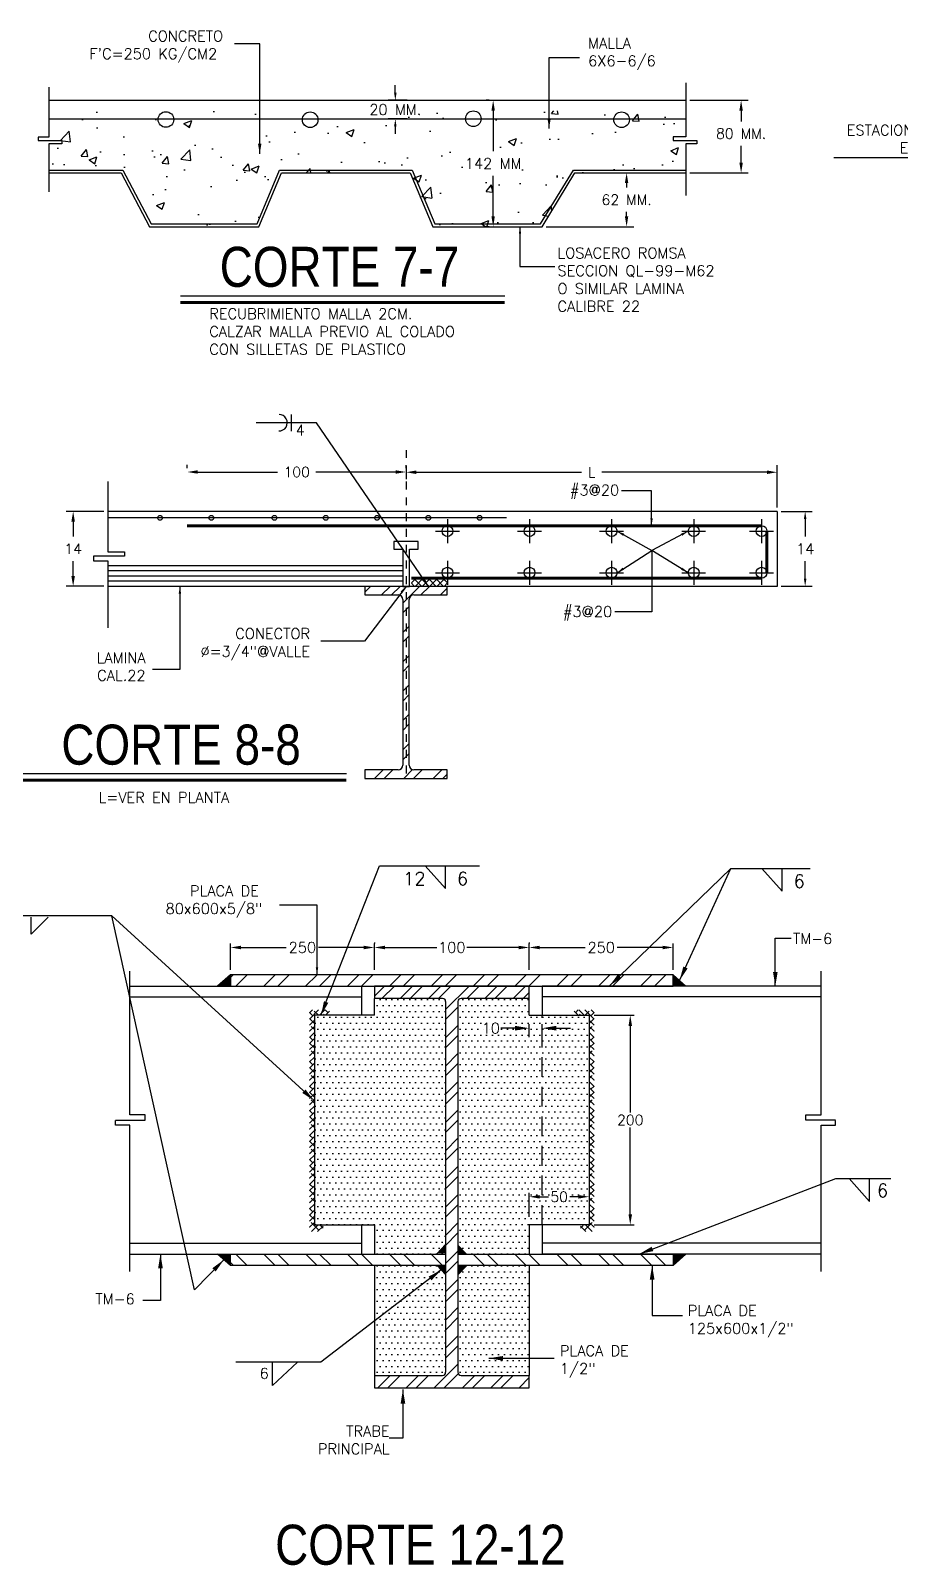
# Model space of a CAD drawing. Header units: millimetres. Extents: x -478 to -58, y -79 to 80.
# Drawn here: x -370.55 to -359.53, y 34.34 to 53.79 of the extents above; entities that cross this region are included whole.
import ezdxf

# ---------------------------------------------------------------- set-up
doc = ezdxf.new("R2010")
doc.units = ezdxf.units.MM
doc.header["$MEASUREMENT"] = 0
doc.linetypes.add('DASHED2', pattern=[0.375, 0.25, -0.125])
doc.linetypes.add('DOT', pattern=[0.25, 0, -0.25])
doc.layers.get('Defpoints').update_dxf_attribs({"color": 71})
for name, color, linetype in [('ACERO', 40, 'Continuous'), ('L1', 1, 'Continuous'), ('MUROS', 4, 'Continuous'), ('PROY', 2, 'DASHED2'), ('texto', 5, 'Continuous')]:
    doc.layers.add(name, color=color, linetype=linetype)
doc.styles.add('GRAN', font='swissck.ttf', dxfattribs={"height": 0.3})
doc.styles.add('PEQ', font='simplex.shx', dxfattribs={"height": 0.09})
doc.styles.add('ROMANS', font='simplex.shx')
doc.dimstyles.new('STANDARD$0', dxfattribs={"dimtxt": 0.135, "dimasz": 0.095, "dimexe": 0.09, "dimexo": 0.05, "dimgap": 0.09, "dimtad": 0, "dimtih": 1, "dimtoh": 1, "dimdec": 0, "dimlfac": 100, "dimzin": 0, "dimdsep": 46, "dimtxsty": 'ROMANS', "dimcen": 0.09, "dimclrd": 1, "dimclre": 1, "dimclrt": 5, "dimadec": 0, "dimazin": 0, "dimtfac": 1, "dimtdec": 0, "dimtofl": 0, "dimtmove": 0, "dimatfit": 1, "dimfxl": 1, "dimtolj": 1, "dimtzin": 0, "dimarcsym": 0})
doc.dimstyles.new('STANDARD$7', dxfattribs={"dimtxt": 0.6, "dimasz": 0.09, "dimexe": 0.18, "dimexo": 0.0625, "dimgap": 0.09, "dimtad": 0, "dimtih": 1, "dimtoh": 1, "dimzin": 0, "dimdsep": 46, "dimtxsty": 'PEQ', "dimcen": 0.09, "dimclrd": 1, "dimclre": 1, "dimadec": 0, "dimazin": 0, "dimtfac": 1, "dimtdec": 4, "dimtofl": 0, "dimtmove": 0, "dimatfit": 1, "dimfxl": 1, "dimtolj": 1, "dimtzin": 0, "dimarcsym": 0})
pattern_1 = [(0, (-11.487156, -1.01464), (0.0375, 0.075), [0, -0.075])]

# ---------------------------------------------------------------- blocks, each defined once
blk = doc.blocks.new('*D181')
at = {"layer": 'Defpoints', "color": 0}
for p in [(-362.248, 52.91), (-362.248, 51.99), (-361.55, 51.99)]:
    blk.add_point(p, dxfattribs=at)
at = {"layer": 'texto', "color": 1, "lineweight": -2}
for p, q in [((-362.198, 52.91), (-361.46, 52.91)), ((-361.55, 52.78), (-361.55, 52.643)), ((-361.55, 52.12), (-361.55, 52.333)), ((-362.198, 51.99), (-361.46, 51.99))]:
    blk.add_line(p, q, dxfattribs=at)
at = {"layer": 'texto', "color": 1}
for points in [[(-361.572, 52.78), (-361.528, 52.78), (-361.55, 52.91)], [(-361.572, 52.12), (-361.528, 52.12), (-361.55, 51.99)]]:
    blk.add_solid(points, dxfattribs=at)
at = {"layer": 'texto', "insert": (-361.55, 52.488), "char_height": 0.09, "attachment_point": 5, "style": 'PEQ'}
blk.add_mtext('\\A1;{\\H1.4444x;80 MM.}', dxfattribs=at)
blk = doc.blocks.new('*D182')
at = {"layer": 'Defpoints', "color": 0}
for p in [(-365.932, 52.91), (-365.734, 52.91), (-365.734, 52.674)]:
    blk.add_point(p, dxfattribs=at)
at = {"layer": 'texto', "color": 1, "lineweight": -2}
for p, q in [((-365.932, 53.005), (-365.932, 53.1)), ((-365.784, 52.91), (-366.022, 52.91)), ((-365.784, 52.674), (-366.022, 52.674)), ((-365.932, 52.579), (-365.932, 52.484))]:
    blk.add_line(p, q, dxfattribs=at)
at = {"layer": 'texto', "color": 1}
for points in [[(-365.948, 53.005), (-365.916, 53.005), (-365.932, 52.91)], [(-365.948, 52.579), (-365.916, 52.579), (-365.932, 52.674)]]:
    blk.add_solid(points, dxfattribs=at)
at = {"layer": 'texto', "color": 5, "insert": (-365.932, 52.792), "char_height": 0.135, "attachment_point": 5, "style": 'ROMANS'}
blk.add_mtext('\\A1;20 MM.', dxfattribs=at)
blk = doc.blocks.new('*D183')
at = {"layer": 'Defpoints', "color": 0}
for p in [(-363.656, 51.99), (-364.071, 51.308), (-363.001, 51.308)]:
    blk.add_point(p, dxfattribs=at)
at = {"layer": 'texto', "color": 1, "lineweight": -2}
for p, q in [((-363.606, 51.99), (-362.911, 51.99)), ((-363.001, 51.86), (-363.001, 51.804)), ((-363.001, 51.438), (-363.001, 51.494)), ((-364.021, 51.308), (-362.911, 51.308))]:
    blk.add_line(p, q, dxfattribs=at)
at = {"layer": 'texto', "color": 1}
for points in [[(-363.023, 51.86), (-362.98, 51.86), (-363.001, 51.99)], [(-363.023, 51.438), (-362.98, 51.438), (-363.001, 51.308)]]:
    blk.add_solid(points, dxfattribs=at)
at = {"layer": 'texto', "insert": (-363.001, 51.649), "char_height": 0.09, "attachment_point": 5, "style": 'PEQ'}
blk.add_mtext('\\A1;{\\H1.4444x;62 MM.}', dxfattribs=at)
blk = doc.blocks.new('*D219')
at = {"layer": 'Defpoints', "color": 0}
for p in [(-364.692, 52.91), (-364.692, 52.91), (-364.692, 51.308)]:
    blk.add_point(p, dxfattribs=at)
at = {"layer": 'texto', "color": 1, "lineweight": -2}
for p, q in [((-364.742, 52.91), (-364.782, 52.91)), ((-364.692, 52.78), (-364.692, 52.267)), ((-364.692, 51.438), (-364.692, 51.952)), ((-364.742, 51.308), (-364.782, 51.308))]:
    blk.add_line(p, q, dxfattribs=at)
at = {"layer": 'texto', "color": 1}
for points in [[(-364.714, 52.78), (-364.671, 52.78), (-364.692, 52.91)], [(-364.714, 51.438), (-364.671, 51.438), (-364.692, 51.308)]]:
    blk.add_solid(points, dxfattribs=at)
at = {"layer": 'texto', "insert": (-364.692, 52.109), "char_height": 0.09, "attachment_point": 5, "style": 'PEQ'}
blk.add_mtext('\\A1;{\\H1.5x;142 MM}', dxfattribs=at)
blk = doc.blocks.new('*D238')
at = {"layer": 'Defpoints', "color": 0}
for p in [(-363.476, 41.312), (-362.955, 41.312), (-363.476, 38.655)]:
    blk.add_point(p, dxfattribs=at)
at = {"layer": 'texto', "color": 1, "lineweight": -2}
for p, q in [((-363.413, 41.312), (-362.905, 41.312)), ((-362.955, 41.177), (-362.955, 40.079)), ((-362.955, 38.79), (-362.955, 39.889)), ((-363.413, 38.655), (-362.905, 38.655))]:
    blk.add_line(p, q, dxfattribs=at)
at = {"layer": 'texto', "color": 1}
for points in [[(-362.977, 41.177), (-362.932, 41.177), (-362.955, 41.312)], [(-362.977, 38.79), (-362.932, 38.79), (-362.955, 38.655)]]:
    blk.add_solid(points, dxfattribs=at)
at = {"layer": 'texto', "insert": (-362.955, 39.984), "char_height": 0.09, "attachment_point": 5, "style": 'PEQ'}
blk.add_mtext('\\A1;{\\H1.4444x;200}', dxfattribs=at)
blk = doc.blocks.new('*D239')
at = {"layer": 'Defpoints', "color": 0}
for p in [(-363.476, 39.272), (-363.476, 39.011), (-364.236, 38.695)]:
    blk.add_point(p, dxfattribs=at)
at = {"layer": 'texto', "color": 1, "lineweight": -2}
for p, q in [((-363.476, 39.21), (-363.476, 38.961)), ((-364.236, 38.758), (-364.236, 39.061)), ((-364.101, 39.011), (-363.991, 39.011)), ((-363.611, 39.011), (-363.72, 39.011))]:
    blk.add_line(p, q, dxfattribs=at)
at = {"layer": 'texto', "color": 1}
for points in [[(-364.101, 39.033), (-364.101, 38.988), (-364.236, 39.011)], [(-363.611, 39.033), (-363.611, 38.988), (-363.476, 39.011)]]:
    blk.add_solid(points, dxfattribs=at)
at = {"layer": 'texto', "insert": (-363.856, 39.011), "char_height": 0.09, "attachment_point": 5, "style": 'PEQ'}
blk.add_mtext('\\A1;{\\H1.4444x;50}', dxfattribs=at)
blk = doc.blocks.new('*D240')
at = {"layer": 'Defpoints', "color": 0}
for p in [(-364.071, 41.148), (-364.236, 40.973), (-364.071, 40.973)]:
    blk.add_point(p, dxfattribs=at)
at = {"layer": 'texto', "color": 1, "lineweight": -2}
for p, q in [((-364.416, 41.148), (-364.596, 41.148)), ((-364.236, 41.036), (-364.236, 41.198)), ((-364.071, 41.036), (-364.071, 41.198)), ((-363.891, 41.148), (-363.711, 41.148))]:
    blk.add_line(p, q, dxfattribs=at)
at = {"layer": 'texto', "color": 1}
for points in [[(-364.416, 41.178), (-364.416, 41.118), (-364.236, 41.148)], [(-363.891, 41.178), (-363.891, 41.118), (-364.071, 41.148)]]:
    blk.add_solid(points, dxfattribs=at)
at = {"layer": 'texto', "insert": (-364.722, 41.148), "char_height": 0.09, "attachment_point": 5, "style": 'PEQ'}
blk.add_mtext('\\A1;{\\H1.5x;10}', dxfattribs=at)
blk = doc.blocks.new('*D241')
at = {"layer": 'Defpoints', "color": 0}
for p in [(-368.022, 42.171), (-368.022, 41.826), (-366.198, 41.826)]:
    blk.add_point(p, dxfattribs=at)
at = {"layer": 'texto', "color": 1, "lineweight": -2}
for p, q in [((-368.022, 41.888), (-368.022, 42.221)), ((-366.198, 41.888), (-366.198, 42.221)), ((-367.887, 42.171), (-367.314, 42.171)), ((-366.333, 42.171), (-366.907, 42.171))]:
    blk.add_line(p, q, dxfattribs=at)
at = {"layer": 'texto', "color": 1}
for points in [[(-367.887, 42.193), (-367.887, 42.148), (-368.022, 42.171)], [(-366.333, 42.193), (-366.333, 42.148), (-366.198, 42.171)]]:
    blk.add_solid(points, dxfattribs=at)
at = {"layer": 'texto', "insert": (-367.11, 42.171), "char_height": 0.09, "attachment_point": 5, "style": 'PEQ'}
blk.add_mtext('\\A1;{\\H1.5x;250}', dxfattribs=at)
blk = doc.blocks.new('*D242')
at = {"layer": 'Defpoints', "color": 0}
for p in [(-362.411, 42.171), (-364.236, 41.826), (-362.411, 41.826)]:
    blk.add_point(p, dxfattribs=at)
at = {"layer": 'texto', "color": 1, "lineweight": -2}
for p, q in [((-364.236, 41.888), (-364.236, 42.221)), ((-362.411, 41.888), (-362.411, 42.221)), ((-364.101, 42.171), (-363.527, 42.171)), ((-362.546, 42.171), (-363.12, 42.171))]:
    blk.add_line(p, q, dxfattribs=at)
at = {"layer": 'texto', "color": 1}
for points in [[(-364.101, 42.193), (-364.101, 42.148), (-364.236, 42.171)], [(-362.546, 42.193), (-362.546, 42.148), (-362.411, 42.171)]]:
    blk.add_solid(points, dxfattribs=at)
at = {"layer": 'texto', "insert": (-363.323, 42.171), "char_height": 0.09, "attachment_point": 5, "style": 'PEQ'}
blk.add_mtext('\\A1;{\\H1.5x;250}', dxfattribs=at)
blk = doc.blocks.new('*D243')
at = {"layer": 'Defpoints', "color": 0}
for p in [(-366.198, 42.171), (-364.236, 42.171), (-364.236, 42.171)]:
    blk.add_point(p, dxfattribs=at)
at = {"layer": 'texto', "color": 1, "lineweight": -2}
for p, q in [((-366.198, 42.233), (-366.198, 42.221)), ((-364.236, 42.233), (-364.236, 42.221)), ((-366.063, 42.171), (-365.407, 42.171)), ((-364.371, 42.171), (-365.026, 42.171))]:
    blk.add_line(p, q, dxfattribs=at)
at = {"layer": 'texto', "color": 1}
for points in [[(-366.063, 42.193), (-366.063, 42.148), (-366.198, 42.171)], [(-364.371, 42.193), (-364.371, 42.148), (-364.236, 42.171)]]:
    blk.add_solid(points, dxfattribs=at)
at = {"layer": 'texto', "insert": (-365.217, 42.171), "char_height": 0.09, "attachment_point": 5, "style": 'PEQ'}
blk.add_mtext('\\A1;{\\H1.5x;100}', dxfattribs=at)
blk = doc.blocks.new('VAR')
at = {"layer": 'ACERO', "color": 4}
for p, q in [((-0.121, 0), (0.121, 0)), ((0, 0.121), (0, -0.121))]:
    blk.add_line(p, q, dxfattribs=at)
at = {"layer": 'ACERO'}
blk.add_circle((0, 0), 0.0548, dxfattribs=at)
blk = doc.blocks.new('*D343')
at = {"layer": 'Defpoints', "color": 0}
for p in [(-365.796, 48.26), (-368.568, 48.198), (-365.796, 48.198)]:
    blk.add_point(p, dxfattribs=at)
at = {"layer": 'texto', "color": 1, "lineweight": -2}
for p, q in [((-368.568, 48.248), (-368.568, 48.288)), ((-368.438, 48.198), (-367.427, 48.198)), ((-365.926, 48.198), (-366.938, 48.198)), ((-365.796, 48.21), (-365.796, 48.108))]:
    blk.add_line(p, q, dxfattribs=at)
at = {"layer": 'texto', "color": 1}
for points in [[(-368.438, 48.22), (-368.438, 48.177), (-368.568, 48.198)], [(-365.926, 48.22), (-365.926, 48.177), (-365.796, 48.198)]]:
    blk.add_solid(points, dxfattribs=at)
at = {"layer": 'texto', "insert": (-367.182, 48.198), "char_height": 0.09, "attachment_point": 5, "style": 'PEQ'}
blk.add_mtext('\\A1;{\\H1.4444x;100}', dxfattribs=at)
blk = doc.blocks.new('*D345')
at = {"layer": 'Defpoints', "color": 0}
for p in [(-370.015, 47.699), (-369.576, 47.699), (-369.576, 46.749)]:
    blk.add_point(p, dxfattribs=at)
at = {"layer": 'texto', "color": 1, "lineweight": -2}
for p, q in [((-369.626, 47.699), (-370.105, 47.699)), ((-370.015, 47.569), (-370.015, 47.379)), ((-370.015, 46.879), (-370.015, 47.069)), ((-369.626, 46.749), (-370.105, 46.749))]:
    blk.add_line(p, q, dxfattribs=at)
at = {"layer": 'texto', "color": 1}
for points in [[(-370.037, 47.569), (-369.993, 47.569), (-370.015, 47.699)], [(-370.037, 46.879), (-369.993, 46.879), (-370.015, 46.749)]]:
    blk.add_solid(points, dxfattribs=at)
at = {"layer": 'texto', "insert": (-370.015, 47.224), "char_height": 0.09, "attachment_point": 5, "style": 'PEQ'}
blk.add_mtext('\\A1;{\\H1.4444x;14}', dxfattribs=at)
blk = doc.blocks.new('*D344')
at = {"layer": 'Defpoints', "color": 0}
for p in [(-365.796, 48.195), (-361.092, 48.195), (-361.092, 47.699)]:
    blk.add_point(p, dxfattribs=at)
at = {"layer": 'texto', "color": 1, "lineweight": -2}
for p, q in [((-365.796, 48.245), (-365.796, 48.285)), ((-361.092, 47.749), (-361.092, 48.285)), ((-365.666, 48.195), (-363.571, 48.195)), ((-361.222, 48.195), (-363.317, 48.195))]:
    blk.add_line(p, q, dxfattribs=at)
at = {"layer": 'texto', "color": 1}
for points in [[(-365.666, 48.217), (-365.666, 48.173), (-365.796, 48.195)], [(-361.222, 48.217), (-361.222, 48.173), (-361.092, 48.195)]]:
    blk.add_solid(points, dxfattribs=at)
at = {"layer": 'texto', "insert": (-363.444, 48.195), "char_height": 0.09, "attachment_point": 5, "style": 'PEQ'}
blk.add_mtext('\\A1;{\\H1.4444x;L}', dxfattribs=at)
blk = doc.blocks.new('*D346')
at = {"layer": 'Defpoints', "color": 0}
for p in [(-361.092, 47.699), (-360.738, 47.699), (-361.092, 46.749)]:
    blk.add_point(p, dxfattribs=at)
at = {"layer": 'L1', "color": 1, "lineweight": -2}
for p, q in [((-361.042, 47.699), (-360.648, 47.699)), ((-360.738, 47.604), (-360.738, 47.381)), ((-360.738, 46.844), (-360.738, 47.066)), ((-361.042, 46.749), (-360.648, 46.749))]:
    blk.add_line(p, q, dxfattribs=at)
at = {"layer": 'L1', "color": 1}
for points in [[(-360.754, 47.604), (-360.722, 47.604), (-360.738, 47.699)], [(-360.754, 46.844), (-360.722, 46.844), (-360.738, 46.749)]]:
    blk.add_solid(points, dxfattribs=at)
at = {"layer": 'L1', "color": 5, "insert": (-360.738, 47.224), "char_height": 0.135, "attachment_point": 5, "style": 'ROMANS'}
blk.add_mtext('\\A1;14', dxfattribs=at)

msp = doc.modelspace()

# ---------------------------------------------------------------- hatches: boundary and pattern name
at = {"layer": 'L1'}
h = msp.add_hatch(dxfattribs=at)
h.set_pattern_fill('AR-CONC', color=3, scale=0.143096, style=0)
h.set_pattern_definition([(50, (-418.7617, -71.6609), (1.0263683, -0.0897956), [0.107322, -1.180539]), (355, (-418.7617, -71.6609), (-0.198547, 1.0763544), [0.0858574, -0.9444315]), (100.4514, (-418.6762, -71.6684), (0.827822, 0.986558), [0.0912095, -1.003304]), (46.1842, (-418.7617, -71.3747), (1.527176, -0.23685), [0.160983, -1.770809]), (96.6356, (-418.6344, -71.3945), (1.337462, 1.39392), [0.136814, -1.504956]), (351.1842, (-418.7617, -71.3747), (1.33746, 1.393922), [0.128786, -1.416647]), (21, (-418.6186, -71.4463), (0.854148, -0.57613), [0.107322, -1.180539]), (326, (-418.6186, -71.4463), (0.348174, 1.037658), [0.0858574, -0.9444315]), (71.4514, (-418.5474, -71.4943), (1.202322, 0.461527), [0.0912095, -1.003304]), (37.5, (-418.7617, -71.6609), (0.0174002, 0.4763567), [0, -0.9329838, 0, -0.958741, 0, -0.948009]), (7.5, (-418.7617, -71.6609), (0.3764411, 0.5643861), [0, -0.5466255, 0, -0.9115195, 0, -0.3613166]), (327.5, (-419.0808, -71.6609), (0.7638768, -0.032275), [0, -0.3577392, 0, -1.1161463, 0, -1.4810403]), (317.5, (-419.2239, -71.6609), (0.8345142, 0.143246), [0, -0.465061, 0, -0.7412356, 0, -1.0517532])])
h.paths.add_polyline_path([(-362.24846, 52.77724), (-370.32119, 52.77724), (-370.32119, 52.02507), (-369.40519, 51.99021), (-369.04746, 51.3079), (-367.66101, 51.3079), (-367.37482, 51.99021), (-365.74353, 51.99021), (-365.45734, 51.3079), (-364.07088, 51.3079), (-363.65579, 51.99021), (-362.24846, 51.99021)])
h = msp.add_hatch(dxfattribs=at)
h.set_pattern_fill('ANSI32', color=256, scale=0.702, angle=90, style=0)
h.set_pattern_definition([(45, (-876.28937, 11.0037), (0.18614586, -0.18614586), []), (45, (-876.28937, 11.1278), (0.18614586, -0.18614586), [])])
h.paths.add_polyline_path([(-365.69708, 46.6398, 0.41421356), (-365.75558, 46.5813), (-365.75558, 44.48236, 0.41421356), (-365.69708, 44.42386), (-365.27536, 44.42386), (-365.27536, 44.31483), (-366.31748, 44.31483), (-366.31748, 44.42386), (-365.89576, 44.42386, 0.41421356), (-365.83726, 44.48236), (-365.83726, 46.5813, 0.41421356), (-365.89576, 46.6398), (-366.31748, 46.6398), (-366.31748, 46.74882), (-365.27536, 46.74882), (-365.27536, 46.6398)])
h = msp.add_hatch(dxfattribs=at)
h.set_pattern_fill('ANSI37', color=256, scale=0.52, style=0)
h.set_pattern_definition([(135, (-824.845055, -19.62335), (0.045961941, 0.045961941), []), (45, (-824.845055, -19.62335), (0.045961941, -0.045961941), [])])
h.paths.add_polyline_path([(-365.27536, 46.74882), (-365.72863, 46.74882), (-365.72863, 46.85282), (-365.27536, 46.85282)])
for points in [[(-368.0224, 41.82595), (-368.0224, 41.68204), (-368.1847, 41.68204)], [(-362.41107, 41.82595), (-362.41107, 41.68204), (-362.24876, 41.68204)], [(-365.29523, 38.29253), (-365.40343, 38.29253), (-365.29523, 38.40636)], [(-365.13808, 38.285), (-365.02987, 38.285), (-365.13808, 38.39882)], [(-368.0224, 38.1413), (-368.0224, 38.28522), (-368.1847, 38.28522)], [(-365.29523, 38.1413), (-365.40343, 38.1413), (-365.29523, 38.02748)], [(-365.13808, 38.13377), (-365.02987, 38.13377), (-365.13808, 38.01994)], [(-362.41107, 38.1413), (-362.41107, 38.28522), (-362.24876, 38.28522)]]:
    msp.add_hatch(color=256, dxfattribs=at).paths.add_polyline_path(points)
h = msp.add_hatch(dxfattribs=at)
h.set_pattern_fill('ANSI32', color=256, style=0)
h.set_pattern_definition([(45, (-11.48716, -1.01464), (-0.26516504, 0.26516504), []), (45, (-11.31038, -1.01464), (-0.26516504, 0.26516504), [])])
h.paths.add_polyline_path([(-362.41107, 41.68204), (-362.41107, 41.82595), (-368.0224, 41.82595), (-368.0224, 41.68204)])
h = msp.add_hatch(dxfattribs=at)
h.set_pattern_fill('STEEL', color=256, scale=2.024, style=0)
h.set_pattern_definition([(45, (-11.48716, -1.01464), (-0.17889802, 0.17889802), []), (45, (-11.48716, -0.88814), (-0.17889802, 0.17889802), [])])
h.paths.add_polyline_path([(-364.23557, 41.68204), (-366.19789, 41.68204), (-366.19789, 41.52505), (-365.33447, 41.52505, -0.41421356), (-365.29523, 41.4858), (-365.29523, 36.78609, -0.41421356), (-365.33447, 36.74685), (-366.19789, 36.74685), (-366.19789, 36.58986), (-364.23557, 36.58986), (-364.23557, 36.74685), (-365.09899, 36.74685, -0.41421356), (-365.13824, 36.78609), (-365.13824, 41.4858, -0.41421356), (-365.09899, 41.52505), (-364.23557, 41.52505)])
h = msp.add_hatch(dxfattribs=at)
h.set_pattern_fill('DOTS', color=256, scale=1.2, style=0)
h.set_pattern_definition(pattern_1)
edge = h.paths.add_edge_path()
edge.add_line((-365.29523, 38.1413), (-366.19789, 38.1413))
edge.add_line((-366.19789, 38.1413), (-366.19789, 36.74685))
edge.add_line((-366.19789, 36.74685), (-365.33447, 36.74685))
edge.add_arc((-365.33447, 36.78609), 0.03925, 270, 360)
edge.add_line((-365.29523, 36.78609), (-365.29523, 38.1413))
edge = h.paths.add_edge_path()
edge.add_line((-366.19789, 38.28522), (-365.29523, 38.28522))
edge.add_line((-365.29523, 38.28522), (-365.29523, 41.4858))
edge.add_arc((-365.33447, 41.4858), 0.03925, 0, 90)
edge.add_line((-365.33447, 41.52505), (-366.19789, 41.52505))
edge.add_line((-366.19789, 41.52505), (-366.19789, 41.3122))
edge.add_line((-366.19789, 41.3122), (-366.95793, 41.3122))
edge.add_line((-366.95793, 41.3122), (-366.95793, 38.65506))
edge.add_line((-366.95793, 38.65506), (-366.19789, 38.65506))
edge.add_line((-366.19789, 38.65506), (-366.19789, 38.28522))
h = msp.add_hatch(dxfattribs=at)
h.set_pattern_fill('DOTS', color=256, scale=1.2, style=0)
h.set_pattern_definition(pattern_1)
h.paths.add_polyline_path([(-363.47554, 41.3122), (-364.07133, 41.3122), (-364.07133, 38.65506), (-363.47554, 38.65506)])
edge = h.paths.add_edge_path()
edge.add_line((-364.23557, 38.1413), (-365.13824, 38.1413))
edge.add_line((-365.13824, 38.1413), (-365.13824, 36.78609))
edge.add_arc((-365.09899, 36.78609), 0.03925, 180, 270)
edge.add_line((-365.09899, 36.74685), (-364.23557, 36.74685))
edge.add_line((-364.23557, 36.74685), (-364.23557, 38.1413))
edge = h.paths.add_edge_path()
edge.add_line((-365.13824, 38.28522), (-364.23557, 38.28522))
edge.add_line((-364.23557, 38.28522), (-364.23557, 38.65506))
edge.add_line((-364.23557, 38.65506), (-364.07133, 38.65506))
edge.add_line((-364.07133, 38.65506), (-364.07133, 41.3122))
edge.add_line((-364.07133, 41.3122), (-364.23557, 41.3122))
edge.add_line((-364.23557, 41.3122), (-364.23557, 41.52505))
edge.add_line((-364.23557, 41.52505), (-365.09899, 41.52505))
edge.add_arc((-365.09899, 41.4858), 0.03925, 90, 180)
edge.add_line((-365.13824, 41.4858), (-365.13824, 38.28522))
h = msp.add_hatch(dxfattribs=at)
h.set_pattern_fill('ANSI32', color=256, style=0)
h.set_pattern_definition([(315, (-11.48716, 80.9819), (-0.26516504, -0.26516504), []), (315, (-11.31038, 80.9819), (-0.26516504, -0.26516504), [])])
h.paths.add_polyline_path([(-365.13824, 38.28522), (-365.13824, 38.1413), (-362.41107, 38.1413), (-362.41107, 38.28522)])
h.paths.add_polyline_path([(-365.29523, 38.1413), (-365.29523, 38.28522), (-368.0224, 38.28522), (-368.0224, 38.1413)])
at = {"layer": 'texto'}
h = msp.add_hatch(dxfattribs=at)
h.set_pattern_fill('ANSI38', color=256, scale=0.017296, style=0)
h.set_pattern_definition([(45, (-4049.229536, -2253.56804), (-0.0388316611, 0.0388316611), []), (135, (-4049.229536, -2253.56804), (-0.1164949832, 0.0388316611), [0.1372906544, -0.0823743926])])
h.paths.add_polyline_path([(-367.01983, 41.38007), (-366.76706, 41.38007), (-366.76706, 41.3122), (-366.95793, 41.3122), (-366.95793, 38.65506), (-366.8484, 38.65506), (-366.8484, 38.57092), (-367.01963, 38.57092)])
h = msp.add_hatch(dxfattribs=at)
h.set_pattern_fill('ANSI38', color=256, scale=0.017296, style=0)
h.set_pattern_definition([(135, (3318.79607, -2253.56804), (0.0388316611, 0.0388316611), []), (45, (3318.79607, -2253.56804), (0.1164949832, 0.0388316611), [0.1372906544, -0.0823743926])])
h.paths.add_polyline_path([(-363.41363, 41.38007), (-363.6664, 41.38007), (-363.6664, 41.3122), (-363.47554, 41.3122), (-363.47554, 38.65506), (-363.58506, 38.65506), (-363.58506, 38.57092), (-363.41383, 38.57092)])

# ---------------------------------------------------------------- linework, layer by layer
at = {"layer": 'ACERO', "lineweight": 100}
for p, q in [((-361.29056, 47.51709), (-368.56837, 47.51709)), ((-361.22192, 47.44845), (-361.22192, 46.92146)), ((-361.29056, 46.85282), (-365.72863, 46.85282))]:
    msp.add_line(p, q, dxfattribs=at)
at = {"layer": 'L1'}
for p, q in [((-367.25054, 48.9284), (-367.25054, 48.71745)), ((-362.68163, 47.20235), (-362.68163, 46.42726)), ((-365.8385, 47.00882), (-369.57552, 47.00882)), ((-365.8385, 46.94382), (-369.57552, 46.94382)), ((-365.8385, 46.87882), (-369.57552, 46.87882)), ((-365.8385, 46.81382), (-369.57552, 46.81382)), ((-365.79642, 46.74882), (-369.57552, 46.74882)), ((-362.68163, 46.42726), (-363.14926, 46.42726)), ((-369.29777, 40.04863), (-369.29777, 41.86985)), ((-368.0224, 41.82595), (-368.1847, 41.68204)), ((-362.41107, 41.82595), (-362.24876, 41.68204)), ((-360.53569, 40.04863), (-360.53569, 41.86985)), ((-369.47873, 39.98363), (-369.10415, 39.98363)), ((-369.47873, 39.91862), (-369.47873, 39.97931)), ((-369.29777, 39.91862), (-369.47873, 39.91862)), ((-369.10415, 40.04863), (-369.29777, 40.04863)), ((-369.29777, 38.06242), (-369.29777, 39.91862)), ((-369.10415, 39.98363), (-369.10415, 40.04863)), ((-360.72931, 39.98363), (-360.72931, 40.04863)), ((-360.72931, 40.04863), (-360.53569, 40.04863)), ((-360.35473, 39.98363), (-360.72931, 39.98363)), ((-360.53569, 38.06242), (-360.53569, 39.91862)), ((-360.53569, 39.91862), (-360.35473, 39.91862)), ((-360.35473, 39.91862), (-360.35473, 39.97931)), ((-365.40343, 38.29253), (-365.29523, 38.40636)), ((-365.02987, 38.285), (-365.13808, 38.39882)), ((-368.0224, 38.1413), (-368.1847, 38.28522)), ((-365.40343, 38.1413), (-365.29523, 38.02748)), ((-365.02987, 38.13377), (-365.13808, 38.01994)), ((-362.41107, 38.1413), (-362.24876, 38.28522)), ((-367.17276, 36.9156), (-367.4904, 36.61851)), ((-367.4904, 36.61851), (-367.4904, 36.9156))]:
    msp.add_line(p, q, dxfattribs=at)
at = {"layer": 'L1', "linetype": 'DOT', "ltscale": 0.25}
msp.add_line((-365.79642, 48.47676), (-365.79642, 44.31483), dxfattribs=at)
at = {"layer": 'L1', "color": 1}
for p, q in [((-365.29557, 42.91889), (-365.55253, 43.20656)), ((-365.29557, 42.91889), (-365.29557, 43.20656)), ((-361.02912, 42.88609), (-361.28607, 43.17375)), ((-361.02912, 42.88609), (-361.02912, 43.17375)), ((-369.5252, 42.57051), (-370.96187, 42.57051)), ((-370.54726, 42.34162), (-370.33175, 42.55681)), ((-370.54726, 42.34162), (-370.54726, 42.55681)), ((-359.92166, 38.9528), (-360.17862, 39.24046)), ((-359.92166, 38.9528), (-359.92166, 39.24046))]:
    msp.add_line(p, q, dxfattribs=at)
at = {"layer": 'L1', "color": 1, "extrusion": (0, 1, -2.22045e-16)}
for p, q in [((-369.29777, 41.54633), (-366.36214, 41.54633)), ((-360.53569, 41.54633), (-364.07133, 41.54633)), ((-369.29777, 38.42093), (-366.36214, 38.42093)), ((-360.53569, 38.42093), (-364.07133, 38.42093))]:
    msp.add_line(p, q, dxfattribs=at)
at = {"layer": 'L1'}
for points in [[(-362.24846, 53.12988), (-362.24846, 52.44557), (-362.4101, 52.44557), (-362.4101, 52.40237), (-362.10946, 52.40237), (-362.10946, 52.35917), (-362.24846, 52.35917), (-362.24846, 51.70337)], [(-370.32119, 53.07534), (-370.32119, 52.44464), (-370.45691, 52.44464), (-370.45691, 52.40144), (-370.15637, 52.40144), (-370.15637, 52.35824), (-370.32119, 52.35824), (-370.32119, 51.75036)], [(-369.57552, 48.07612), (-369.57552, 47.18651), (-369.36539, 47.18651), (-369.36539, 47.13035), (-369.75622, 47.13035), (-369.75622, 47.07419), (-369.57552, 47.07419), (-369.57552, 46.22165)]]:
    msp.add_lwpolyline(points, dxfattribs=at)
at = {"layer": 'L1', "color": 6}
msp.add_lwpolyline([(-368.0224, 41.68204), (-362.41107, 41.68204), (-362.41107, 41.82595), (-368.0224, 41.82595)], close=True, dxfattribs=at)
for points in [[(-365.29523, 38.1413), (-368.0224, 38.1413), (-368.0224, 38.28522), (-365.29523, 38.28522)], [(-365.13824, 38.28522), (-362.41107, 38.28522), (-362.41107, 38.1413), (-365.13824, 38.1413)]]:
    msp.add_lwpolyline(points, dxfattribs=at)
at = {"layer": 'L1'}
msp.add_arc((-367.40461, 48.82319), 0.10378, 267.269002, 90, dxfattribs=at)
at = {"layer": 'MUROS'}
for p, q in [((-370.32119, 52.91012), (-362.24846, 52.91012)), ((-361.09192, 47.69909), (-369.57552, 47.69909)), ((-361.09192, 47.69909), (-361.09192, 46.74882)), ((-361.09192, 46.74882), (-365.79642, 46.74882)), ((-366.19789, 41.3122), (-366.19789, 41.52505)), ((-364.23557, 41.3122), (-364.23557, 41.52505)), ((-366.19789, 38.65506), (-366.19789, 38.28522)), ((-364.23557, 38.65506), (-364.23557, 38.28084)), ((-366.19789, 38.1413), (-366.19789, 36.74685)), ((-364.23557, 38.1413), (-364.23557, 36.74685))]:
    msp.add_line(p, q, dxfattribs=at)
at = {"layer": 'MUROS', "extrusion": (0, 1, -2.22045e-16)}
for p, q in [((-369.29777, 41.68204), (-366.36214, 41.68204)), ((-366.36214, 41.68204), (-366.36214, 41.3122)), ((-364.07133, 41.68204), (-364.07133, 41.3122)), ((-360.53569, 41.68204), (-364.07133, 41.68204)), ((-366.19789, 41.3122), (-366.95793, 41.3122)), ((-366.95793, 41.3122), (-366.95793, 38.65506)), ((-364.23557, 41.3122), (-363.47554, 41.3122)), ((-363.47554, 41.3122), (-363.47554, 38.65506)), ((-366.95793, 38.65506), (-366.19789, 38.65506)), ((-366.36214, 38.65506), (-366.36214, 38.28522)), ((-363.47554, 38.65506), (-364.23557, 38.65506)), ((-364.07133, 38.65506), (-364.07133, 38.28522)), ((-369.29777, 38.28522), (-366.36214, 38.28522)), ((-360.53569, 38.28522), (-364.07133, 38.28522))]:
    msp.add_line(p, q, dxfattribs=at)
at = {"layer": 'MUROS'}
for points in [[(-370.32119, 52.02621), (-369.38342, 52.02621), (-369.02568, 51.3439), (-367.68495, 51.3439), (-367.39876, 52.02621), (-365.71959, 52.02621), (-365.4334, 51.3439), (-364.09112, 51.3439), (-363.67603, 52.02621), (-362.24846, 52.02621)], [(-370.32119, 51.99021), (-369.40519, 51.99021), (-369.04746, 51.3079), (-367.66101, 51.3079), (-367.37482, 51.99021), (-365.74353, 51.99021), (-365.45734, 51.3079), (-364.07088, 51.3079), (-363.65579, 51.99021), (-362.24846, 51.99021)]]:
    msp.add_lwpolyline(points, dxfattribs=at)
at = {"layer": 'PROY'}
msp.add_line((-364.07133, 38.65506), (-364.07133, 41.3122), dxfattribs=at)
at = {"layer": 'texto'}
for p, q in [((-370.32119, 52.67364), (-362.24846, 52.67364)), ((-358.52428, 52.17886), (-360.37565, 52.17886)), ((-368.65535, 50.4324), (-364.54575, 50.4324)), ((-364.52108, 47.61734), (-369.57552, 47.61734)), ((-365.27536, 46.74882), (-366.31748, 46.74882)), ((-366.31748, 46.74882), (-366.31748, 46.6398)), ((-365.27536, 46.6398), (-365.27536, 46.74882)), ((-366.31748, 46.6398), (-365.89576, 46.6398)), ((-365.83726, 46.5813), (-365.83726, 44.48236)), ((-365.75558, 44.48236), (-365.75558, 46.5813)), ((-365.69708, 46.6398), (-365.27536, 46.6398)), ((-370.66222, 44.37557), (-366.55262, 44.37557)), ((-365.89576, 44.42386), (-366.31748, 44.42386)), ((-366.31748, 44.42386), (-366.31748, 44.31483)), ((-365.27536, 44.42386), (-365.69708, 44.42386)), ((-365.27536, 44.31483), (-365.27536, 44.42386)), ((-366.31748, 44.31483), (-365.27536, 44.31483)), ((-364.23557, 41.68204), (-366.19789, 41.68204)), ((-366.19789, 41.68204), (-366.19789, 41.52505)), ((-364.23557, 41.52505), (-364.23557, 41.68204)), ((-365.33447, 41.52505), (-366.19789, 41.52505)), ((-365.29523, 41.4858), (-365.29523, 36.78609)), ((-365.13824, 41.4858), (-365.13824, 36.78609)), ((-364.23557, 41.52505), (-365.09899, 41.52505)), ((-366.19789, 36.74685), (-365.33447, 36.74685)), ((-366.19789, 36.74685), (-366.19789, 36.58986)), ((-366.19789, 36.58986), (-364.23557, 36.58986)), ((-365.09899, 36.74685), (-364.23557, 36.74685)), ((-364.23557, 36.58986), (-364.23557, 36.74685))]:
    msp.add_line(p, q, dxfattribs=at)
at = {"layer": 'texto', "const_width": 0.03947}
for points in [[(-368.65535, 50.34723), (-364.54575, 50.34723)], [(-370.66222, 44.2904), (-366.55262, 44.2904)]]:
    msp.add_lwpolyline(points, dxfattribs=at)
at = {"layer": 'texto'}
msp.add_lwpolyline([(-365.75434, 46.74882), (-365.75434, 47.22044), (-365.64157, 47.22044), (-365.64157, 47.3176), (-365.95127, 47.3176), (-365.95127, 47.22044), (-365.8385, 47.22044), (-365.8385, 46.74882), (-365.75434, 46.74882)], dxfattribs=at)
for centre, radius in [((-368.83956, 52.66657), 0.09874), ((-367.01122, 52.66356), 0.09874), ((-364.94331, 52.67616), 0.09874), ((-363.06453, 52.66356), 0.09874), ((-368.91387, 47.61734), 0.03035), ((-368.26387, 47.61734), 0.03035), ((-367.46387, 47.61734), 0.03035), ((-366.81387, 47.61734), 0.03035), ((-366.16387, 47.61734), 0.03035), ((-365.51387, 47.61734), 0.03035), ((-364.86387, 47.61734), 0.03035)]:
    msp.add_circle(centre, radius, dxfattribs=at)
for centre, radius, start, end in [((-365.89576, 46.5813), 0.0585, 0, 90), ((-365.69708, 46.5813), 0.0585, 90, 180), ((-365.89576, 44.48236), 0.0585, 270, 0), ((-365.69708, 44.48236), 0.0585, 180, 270), ((-365.33447, 41.4858), 0.03925, 0, 90), ((-365.09899, 41.4858), 0.03925, 90, 180), ((-365.33447, 36.78609), 0.03925, 270, 0), ((-365.33447, 36.78609), 0.03925, 270, 0), ((-365.09899, 36.78609), 0.03925, 180, 270), ((-365.09899, 36.78609), 0.03925, 180, 270)]:
    msp.add_arc(centre, radius, start, end, dxfattribs=at)

# ---------------------------------------------------------------- block references
at = {"layer": 'ACERO', "xscale": 1.252060676199707, "yscale": 1.252060676199311, "zscale": 1.252060676199257}
for p in [(-365.27107, 47.44845), (-364.23107, 47.44845), (-363.19107, 47.44845), (-362.15107, 47.44845), (-361.29056, 47.44845), (-365.27107, 46.92146), (-364.23107, 46.92146), (-363.19107, 46.92146), (-362.15107, 46.92146), (-361.29056, 46.92146)]:
    msp.add_blockref('VAR', p, dxfattribs=at)

# ---------------------------------------------------------------- texts
at = {"layer": 'L1', "color": 5, "char_height": 0.135, "style": 'ROMANS'}
for insert, attachment_point in [((-362.29858, 41.08466), 4), ((-367.93669, 38.05115), 6)]:
    msp.add_mtext('\\A1;', dxfattribs=dict(at, insert=insert, attachment_point=attachment_point))
at = {"layer": 'texto'}
for s, height, style, p in [('CORTE 7-7', 0.50726, 'GRAN', (-368.15756, 50.54549)), ('CORTE 8-8', 0.50726, 'GRAN', (-370.16444, 44.48865)), ('12', 0.1656, 'PEQ', (-365.83273, 42.96093)), ('6', 0.1656, 'PEQ', (-365.15032, 42.96093)), ('6', 0.1656, 'PEQ', (-360.88387, 42.92812)), ('6', 0.1656, 'PEQ', (-359.82857, 39.00768)), ('CORTE 12-12', 0.5072596, 'GRAN', (-367.45481, 34.34631))]:
    msp.add_text(s, height=height, dxfattribs=dict(at, style=style)).set_placement(p)
at = {"layer": 'texto', "char_height": 0.135, "style": 'PEQ'}
for s, insert, width, attachment_point in [("\\pi6.2484;CONCRETO \\P\\pi5.5027;F'C=250 KG/CM2", (-375.31242, 53.7923), 7.2769957, 1), ('MALLA\\P6X6-6/6', (-363.48827, 53.70257), 7.2769957, 1), ('LOSACERO ROMSA\\PSECCION QL-99-M62\\PO SIMILAR LAMINA\\PCALIBRE 22', (-363.87747, 51.04132), 7.2769957, 1), ('RECUBRIMIENTO MALLA 2CM.\\PCALZAR MALLA PREVIO AL COLADO\\PCON SILLETAS DE PLASTICO', (-368.29013, 50.27164), 6.387197, 1), ('4', (-367.07948, 48.79663), 9.4600944, 3), ('CONECTOR \\P%%C=3/4"@VALLE', (-367.01227, 46.21677), 9.4600944, 3), ('LAMINA\\PCAL.22', (-369.09738, 45.91192), 9.4600944, 3)]:
    msp.add_mtext(s, dxfattribs=dict(at, insert=insert, width=width, attachment_point=attachment_point))
at = {"layer": 'texto', "style": 'PEQ'}
for s, insert, char_height, attachment_point in [('NIVEL DE \\PESTACIONAMIENTO\\PEXISTENTE', (-358.62346, 52.53111), 0.1346625, 6), ('\\A1;#3@20', (-363.7204, 47.9467), 0.135, 4), ('\\A1;#3@20', (-363.80831, 46.40673), 0.135, 4), ('\\A1;L=VER EN PLANTA', (-369.69177, 44.07332), 0.135, 4), ('\\A1;\\pi-1.0029;PLACA DE\\P\\pi-1.3114;80x600x5/8"', (-367.53199, 42.75336), 0.135, 4), ('\\A1;TM-6', (-360.89323, 42.28285), 0.135, 4), ('\\A1;TM-6', (-369.73293, 37.71512), 0.135, 4), ('\\A1;PLACA DE\\P125x600x1/2"', (-362.2254, 37.4324), 0.135, 4), ('\\A1;PLACA DE\\P1/2"', (-363.84641, 36.92356), 0.135, 4), ('\\A1;6', (-367.65159, 36.77212), 0.135, 4), ('\\A1;TRABE\\PPRINCIPAL', (-366.00496, 35.9272), 0.135, 6)]:
    msp.add_mtext(s, dxfattribs=dict(at, insert=insert, char_height=char_height, attachment_point=attachment_point))

# ---------------------------------------------------------------- dimensions: what is measured, and where the dimension line sits
at = {"layer": 'L1'}
dim = msp.add_linear_dim(base=(-360.73817, 47.69909), p1=(-361.09192, 46.74882), p2=(-361.09192, 47.69909), angle=90, text='14', dimstyle='STANDARD$0', dxfattribs=at)
dim.commit()
dim.dimension.update_dxf_attribs({"geometry": '*D346', "text_midpoint": (-360.73817, 47.22396)})
at = {"layer": 'texto'}
dim = msp.add_linear_dim(base=(-365.93219, 52.91012), p1=(-365.73361, 52.67364), p2=(-365.73361, 52.91012), angle=90, text='20 MM.', dimstyle='STANDARD$0', dxfattribs=at)
dim.commit()
dim.dimension.update_dxf_attribs({"geometry": '*D182', "text_midpoint": (-365.93219, 52.79188), "dimtype": 160})
for base, p1, p2, angle, text, override, picture, middle in [((-364.69235, 52.91012), (-364.69235, 51.3079), (-364.69235, 52.91012), 90, '{\\H1.5x;142 MM}', {"dimtxt": 0.09, "dimasz": 0.13, "dimtxsty": 'PEQ', "dimclrt": 256}, '*D219', (-364.69235, 52.10901)), ((-365.79642, 48.19826), (-368.56837, 48.19826), (-365.79642, 48.26006), 180, '{\\H1.4444x;100}', {"dimtxt": 0.09, "dimasz": 0.13, "dimtxsty": 'PEQ', "dimclrt": 256}, '*D343', (-367.18239, 48.19826)), ((-361.09192, 48.19506), (-365.79642, 48.19506), (-361.09192, 47.69909), 180, '{\\H1.4444x;L}', {"dimtxt": 0.09, "dimasz": 0.13, "dimtxsty": 'PEQ', "dimclrt": 256}, '*D344', (-363.44417, 48.19506)), ((-370.01503, 47.69909), (-369.57552, 46.74882), (-369.57552, 47.69909), 90, '{\\H1.4444x;14}', {"dimtxt": 0.09, "dimasz": 0.13, "dimtxsty": 'PEQ', "dimclrt": 256}, '*D345', (-370.01503, 47.22396)), ((-362.41107, 42.17056), (-364.23557, 41.82595), (-362.41107, 41.82595), 180, '{\\H1.5x;250}', {"dimasz": 0.135, "dimexe": 0.05, "dimexo": 0.0625, "dimgap": 0.03, "dimtxsty": 'PEQ', "dimclrt": 256}, '*D242', (-363.32332, 42.17056)), ((-362.95471, 41.3122), (-363.47554, 38.65506), (-363.47554, 41.3122), 90, '{\\H1.4444x;200}', {"dimasz": 0.135, "dimexe": 0.05, "dimexo": 0.0625, "dimgap": 0.03, "dimtxsty": 'PEQ', "dimclrt": 256}, '*D238', (-362.95471, 39.98363))]:
    dim = msp.add_linear_dim(base=base, p1=p1, p2=p2, angle=angle, text=text, dimstyle='STANDARD$0', override=override, dxfattribs=at)
    dim.commit()
    dim.dimension.update_dxf_attribs({"geometry": picture, "text_midpoint": middle})
for base, p1, p2, text, picture, middle in [((-361.55007, 51.99021), (-362.24846, 52.91012), (-362.24846, 51.99021), '{\\H1.4444x;80 MM.}', '*D181', (-361.55007, 52.48781)), ((-363.00124, 51.3079), (-363.65579, 51.99021), (-364.07088, 51.3079), '{\\H1.4444x;62 MM.}', '*D183', (-363.00124, 51.64905))]:
    dim = msp.add_linear_dim(base=base, p1=p1, p2=p2, angle=90, text=text, dimstyle='STANDARD$0', override={"dimtxt": 0.09, "dimasz": 0.13, "dimtxsty": 'PEQ', "dimclrt": 256}, dxfattribs=at)
    dim.commit()
    dim.dimension.update_dxf_attribs({"geometry": picture, "text_midpoint": middle, "dimtype": 160})
for base, p1, p2, text, override, picture, middle in [((-368.0224, 42.17056), (-366.19789, 41.82595), (-368.0224, 41.82595), '{\\H1.5x;250}', {"dimasz": 0.135, "dimexe": 0.05, "dimexo": 0.0625, "dimgap": 0.03, "dimtxsty": 'PEQ', "dimclrt": 256}, '*D241', (-367.11015, 42.17056)), ((-364.23557, 42.17056), (-366.19789, 42.17056), (-364.23557, 42.17056), '{\\H1.5x;100}', {"dimasz": 0.135, "dimexe": 0.05, "dimexo": 0.0625, "dimgap": 0.03, "dimtxsty": 'PEQ', "dimclrt": 256}, '*D243', (-365.21673, 42.17056)), ((-363.47554, 39.01084), (-364.23557, 38.69549), (-363.47554, 39.27203), '{\\H1.4444x;50}', {"dimtxt": 0.135, "dimasz": 0.135, "dimexe": 0.05, "dimexo": 0.0625, "dimgap": 0.03, "dimtxsty": 'PEQ', "dimclrt": 256}, '*D239', (-363.85555, 39.01084))]:
    dim = msp.add_linear_dim(base=base, p1=p1, p2=p2, text=text, dimstyle='STANDARD$0', override=override, dxfattribs=at)
    dim.commit()
    dim.dimension.update_dxf_attribs({"geometry": picture, "text_midpoint": middle})
dim = msp.add_linear_dim(base=(-364.07133, 41.14824), p1=(-364.23557, 40.97347), p2=(-364.07133, 40.97347), text='{\\H1.5x;10}', dimstyle='STANDARD$0', override={"dimtxt": 0.135, "dimasz": 0.18, "dimexe": 0.05, "dimexo": 0.0625, "dimgap": 0.03, "dimtxsty": 'PEQ', "dimclrt": 256}, dxfattribs=at)
dim.commit()
dim.dimension.update_dxf_attribs({"geometry": '*D240', "text_midpoint": (-364.722, 41.14824), "dimtype": 160})

# ---------------------------------------------------------------- leaders
at = {"layer": 'L1', "annotation_type": 0, "has_hookline": 1, "hookline_direction": 0}
msp.add_leader([(-364.3522, 51.3079), (-364.3522, 50.80469), (-363.91071, 50.80469)], dimstyle='STANDARD$7', dxfattribs=at)
at = {"layer": 'L1'}
for points in [[(-365.5124, 46.74882), (-366.93295, 48.82115), (-367.69643, 48.82115)], [(-362.6847, 47.51709), (-362.6847, 47.95942), (-363.066, 47.95942)], [(-368.66242, 46.74882), (-368.66242, 45.69666), (-369.00807, 45.69666)], [(-365.79642, 46.74882), (-366.32211, 46.05412), (-366.87563, 46.05412)], [(-366.92458, 41.82595), (-366.92458, 42.7068), (-367.40105, 42.7068)]]:
    msp.add_leader(points, dimstyle='STANDARD$0', dxfattribs=at)
for points, override in [([(-363.12243, 47.44845), (-362.68182, 47.20221)], {"dimtxt": 0.135, "dimasz": 0.095, "dimexe": 0.09, "dimexo": 0.05, "dimdec": 0, "dimlfac": 100, "dimtxsty": 'ROMANS', "dimclrt": 5, "dimtdec": 0}), ([(-362.21971, 47.44845), (-362.68182, 47.20221)], {"dimtxt": 0.135, "dimasz": 0.095, "dimexe": 0.09, "dimexo": 0.05, "dimdec": 0, "dimlfac": 100, "dimtxsty": 'ROMANS', "dimclrt": 5, "dimtdec": 0}), ([(-363.12243, 46.92146), (-362.68163, 47.20235)], {"dimtxt": 0.135, "dimasz": 0.095, "dimexe": 0.09, "dimexo": 0.05, "dimdec": 0, "dimlfac": 100, "dimtxsty": 'ROMANS', "dimclrt": 5, "dimtdec": 0}), ([(-362.21971, 46.92146), (-362.68163, 47.20235)], {"dimtxt": 0.135, "dimasz": 0.095, "dimexe": 0.09, "dimexo": 0.05, "dimdec": 0, "dimlfac": 100, "dimtxsty": 'ROMANS', "dimclrt": 5, "dimtdec": 0}), ([(-366.87403, 41.3122), (-366.13278, 43.20656), (-364.86459, 43.20656)], {"dimasz": 0.18, "dimfxl": 0.05}), ([(-363.22026, 41.68204), (-361.67943, 43.17375)], {"dimasz": 0.18, "dimfxl": 0.05}), ([(-362.32991, 41.75399), (-361.67943, 43.17375), (-360.67425, 43.17375)], {"dimasz": 0.18, "dimfxl": 0.05}), ([(-366.95793, 40.22727), (-369.5252, 42.57051), (-370.96187, 42.57051)], {"dimasz": 0.18, "dimfxl": 0.05}), ([(-368.10355, 38.21326), (-368.47634, 37.83299), (-369.5252, 42.57051)], {"dimasz": 0.18, "dimfxl": 0.05}), ([(-361.11639, 41.68204), (-361.11639, 42.29088), (-360.91466, 42.29088)], {"dimasz": 0.18, "dimfxl": 0.05}), ([(-365.83564, 36.56866), (-365.83564, 35.95104), (-366.00844, 35.95104)], {"dimasz": 0.18, "dimfxl": 0.05})]:
    msp.add_leader(points, dimstyle='STANDARD$7', override=override, dxfattribs=at)
at = {"layer": 'texto', "annotation_type": 0, "has_hookline": 1}
for points, hookline_direction in [([(-367.65055, 52.22958), (-367.65091, 53.62507), (-367.96981, 53.62507)], 1), ([(-363.98322, 52.55238), (-363.98322, 53.45343), (-363.59725, 53.45343)], 0)]:
    msp.add_leader(points, dimstyle='STANDARD$7', override={"dimtxt": 0.09, "dimasz": 0.13, "dimexe": 0.09, "dimexo": 0.05, "dimdec": 0, "dimlfac": 100, "dimclrt": 256, "dimtdec": 0}, dxfattribs=dict(at, hookline_direction=hookline_direction))
at = {"layer": 'texto'}
for points in [[(-362.84125, 38.28522), (-360.35156, 39.24046), (-359.65311, 39.24046)], [(-368.90857, 38.28522), (-368.90857, 37.69538), (-369.13271, 37.69538)], [(-362.67739, 38.1413), (-362.67739, 37.5054), (-362.29364, 37.5054)], [(-365.34933, 38.08439), (-366.87528, 36.9156), (-367.95409, 36.9156)], [(-364.74874, 36.96287), (-363.9205, 36.96287)]]:
    msp.add_leader(points, dimstyle='STANDARD$7', override={"dimtxt": 0.135, "dimasz": 0.18, "dimexe": 0.05, "dimgap": 0.03, "dimdec": 0, "dimlfac": 100, "dimclrt": 256, "dimtdec": 0}, dxfattribs=at)

doc.saveas('drawing.dxf')
